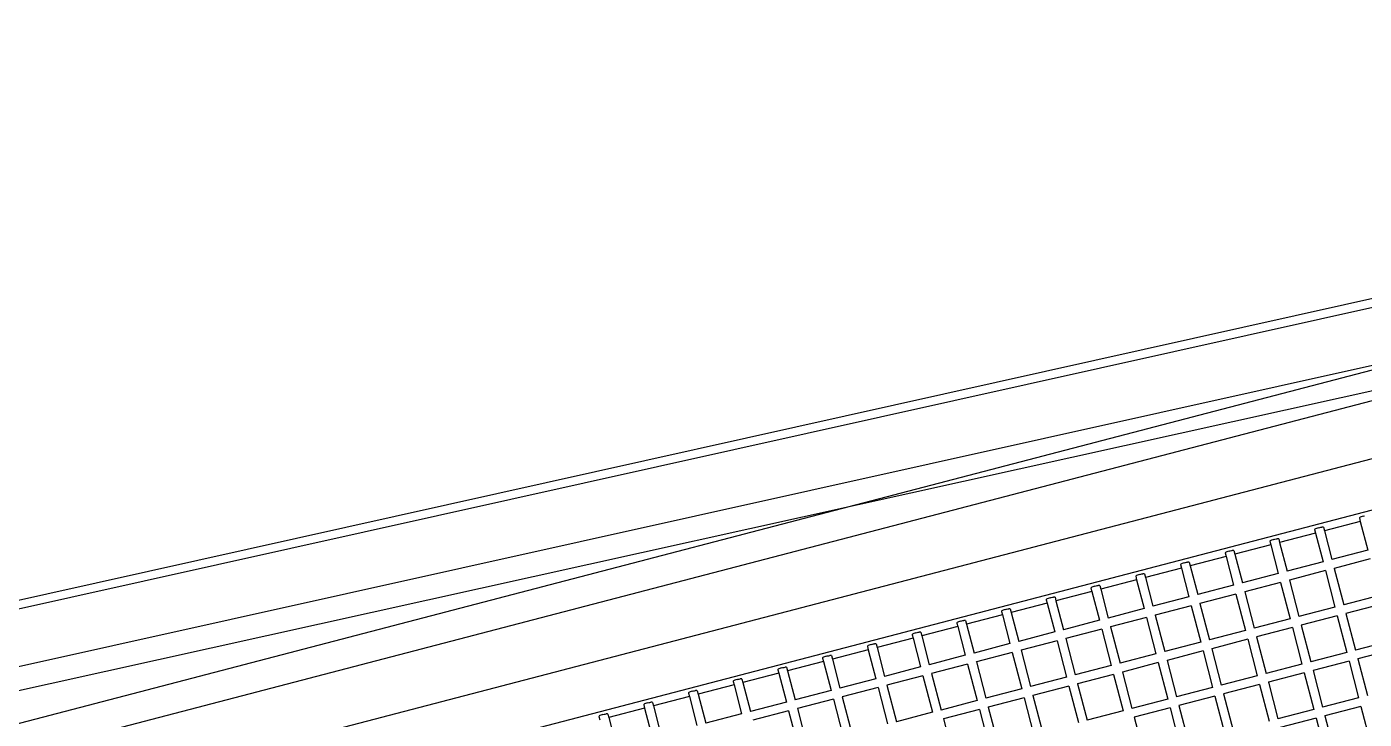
# Model space of a CAD drawing. Header units: inches. Extents: x -1841 to -80, y -100 to 1021.
# Drawn here: x -744.557 to -742.658, y 406.096 to 407.079 of the extents above; entities that cross this region are included whole.
import ezdxf

# ---------------------------------------------------------------- set-up
doc = ezdxf.new("R2010")
doc.units = ezdxf.units.IN
doc.header["$MEASUREMENT"] = 0
doc.layers.add('Edges', color=7, linetype='Continuous')
doc.layers.add('PDF_Geometry', color=7, linetype='Continuous', true_color=0x777777)

# ---------------------------------------------------------------- blocks, each defined once
blk = doc.blocks.new('infrared patio heater fr')
at = {"layer": 'Edges'}
for p, q in [((-6.501, -4.957), (-6.501, -4.129)), ((-5.687, -4.957), (-5.687, -4.129)), ((-5.487, -4.957), (-5.487, -4.129)), ((-6.501, -4.957), (-5.687, -4.957)), ((-5.687, -4.963), (-5.687, -4.957)), ((-5.487, -4.957), (-4.674, -4.957)), ((-6.7, -5.983), (-6.7, -5.155)), ((-6.501, -5.983), (-6.501, -5.155)), ((-6.501, -5.155), (-5.687, -5.155)), ((-5.687, -5.983), (-5.687, -5.155)), ((-5.487, -5.983), (-5.487, -5.155)), ((-5.487, -5.155), (-4.674, -5.155)), ((-4.674, -5.983), (-4.674, -5.155)), ((-4.474, -5.983), (-4.474, -5.155)), ((-3.66, -5.983), (-3.66, -5.155)), ((-3.461, -5.983), (-3.461, -5.155)), ((-2.647, -5.983), (-2.647, -5.155)), ((-2.447, -5.983), (-2.447, -5.155)), ((-1.634, -5.983), (-1.634, -5.155)), ((-7.514, -5.983), (-6.7, -5.983)), ((-6.7, -5.989), (-6.7, -5.983)), ((-6.501, -5.983), (-5.687, -5.983)), ((-5.687, -5.989), (-5.687, -5.983)), ((-5.487, -5.983), (-4.674, -5.983)), ((-4.674, -5.989), (-4.674, -5.983)), ((-4.474, -5.983), (-3.66, -5.983)), ((-3.66, -5.989), (-3.66, -5.983)), ((-3.461, -5.983), (-2.647, -5.983)), ((-2.647, -5.989), (-2.647, -5.983)), ((-2.447, -5.983), (-1.634, -5.983)), ((-1.634, -5.989), (-1.634, -5.983)), ((-7.514, -6.182), (-6.7, -6.182)), ((-6.7, -7.009), (-6.7, -6.182)), ((-6.501, -7.009), (-6.501, -6.182)), ((-6.501, -6.182), (-5.687, -6.182)), ((-5.687, -7.009), (-5.687, -6.182)), ((-5.487, -7.009), (-5.487, -6.182)), ((-5.487, -6.182), (-4.674, -6.182)), ((-4.674, -7.009), (-4.674, -6.182)), ((-4.474, -7.009), (-4.474, -6.182)), ((-4.474, -6.182), (-3.66, -6.182)), ((-3.66, -7.009), (-3.66, -6.182)), ((-3.461, -7.009), (-3.461, -6.182)), ((-3.461, -6.182), (-2.647, -6.182)), ((-2.647, -7.009), (-2.647, -6.182)), ((-2.447, -7.009), (-2.447, -6.182)), ((-2.447, -6.182), (-1.634, -6.182)), ((-1.634, -7.009), (-1.634, -6.182)), ((-1.434, -7.009), (-1.434, -6.182)), ((-1.434, -6.182), (-0.62, -6.182)), ((-0.62, -7.009), (-0.62, -6.182)), ((-0.421, -7.009), (-0.421, -6.182)), ((0.393, -7.009), (0.393, -6.182)), ((0.593, -7.009), (0.593, -6.182)), ((1.406, -7.009), (1.406, -6.182)), ((1.606, -7.009), (1.606, -6.182)), ((2.42, -7.009), (2.42, -6.182)), ((-7.514, -7.009), (-6.7, -7.009)), ((-6.7, -7.012), (-6.7, -7.009)), ((-6.501, -7.009), (-5.687, -7.009)), ((-5.687, -7.012), (-5.687, -7.009)), ((-5.487, -7.009), (-4.674, -7.009)), ((-4.674, -7.012), (-4.674, -7.009)), ((-4.474, -7.009), (-3.66, -7.009)), ((-3.66, -7.012), (-3.66, -7.009)), ((-3.461, -7.009), (-2.647, -7.009)), ((-2.647, -7.012), (-2.647, -7.009)), ((-2.447, -7.009), (-1.634, -7.009)), ((-1.634, -7.012), (-1.634, -7.009)), ((-1.434, -7.009), (-0.62, -7.009)), ((-0.62, -7.012), (-0.62, -7.009)), ((-0.421, -7.009), (0.393, -7.009)), ((0.393, -7.012), (0.393, -7.009)), ((0.593, -7.009), (1.406, -7.009)), ((1.406, -7.012), (1.406, -7.009)), ((1.606, -7.009), (2.42, -7.009)), ((2.42, -7.012), (2.42, -7.009)), ((-7.514, -7.208), (-6.7, -7.207)), ((-6.7, -8.035), (-6.7, -7.207)), ((-6.501, -7.208), (-5.687, -7.207)), ((-6.501, -8.035), (-6.501, -7.208)), ((-5.687, -8.035), (-5.687, -7.207)), ((-5.487, -7.208), (-4.674, -7.207)), ((-5.487, -8.035), (-5.487, -7.208)), ((-4.674, -8.035), (-4.674, -7.207)), ((-4.474, -7.208), (-3.66, -7.207)), ((-4.474, -8.035), (-4.474, -7.208)), ((-3.66, -8.035), (-3.66, -7.207)), ((-3.461, -7.208), (-2.647, -7.207)), ((-3.461, -8.035), (-3.461, -7.208)), ((-2.647, -8.035), (-2.647, -7.207)), ((-2.447, -7.208), (-1.634, -7.207)), ((-2.447, -8.035), (-2.447, -7.208)), ((-1.634, -8.035), (-1.634, -7.207)), ((-1.434, -7.208), (-0.62, -7.207)), ((-1.434, -8.035), (-1.434, -7.208)), ((-0.62, -8.035), (-0.62, -7.207)), ((-0.421, -7.208), (0.393, -7.207)), ((-0.421, -8.035), (-0.421, -7.208)), ((0.393, -8.035), (0.393, -7.207)), ((0.593, -7.208), (1.406, -7.207)), ((0.593, -8.035), (0.593, -7.208)), ((1.406, -8.035), (1.406, -7.207)), ((1.606, -7.208), (2.42, -7.207)), ((1.606, -8.035), (1.606, -7.208)), ((2.42, -8.035), (2.42, -7.207)), ((2.619, -7.208), (3.433, -7.207)), ((2.619, -8.035), (2.619, -7.208)), ((3.433, -8.035), (3.433, -7.207)), ((3.633, -8.035), (3.633, -7.208)), ((4.446, -8.035), (4.446, -7.207)), ((4.646, -8.035), (4.646, -7.208)), ((5.46, -8.035), (5.46, -7.207)), ((5.659, -8.035), (5.659, -7.208)), ((-7.514, -8.035), (-6.7, -8.035)), ((-6.7, -8.038), (-6.7, -8.035)), ((-6.501, -8.035), (-5.687, -8.035)), ((-5.687, -8.038), (-5.687, -8.035)), ((-5.487, -8.035), (-4.674, -8.035)), ((-4.674, -8.038), (-4.674, -8.035)), ((-4.474, -8.035), (-3.66, -8.035)), ((-3.66, -8.038), (-3.66, -8.035)), ((-3.461, -8.035), (-2.647, -8.035)), ((-2.647, -8.038), (-2.647, -8.035)), ((-2.447, -8.035), (-1.634, -8.035)), ((-1.634, -8.038), (-1.634, -8.035)), ((-1.434, -8.035), (-0.62, -8.035)), ((-0.62, -8.038), (-0.62, -8.035)), ((-0.421, -8.035), (0.393, -8.035)), ((0.393, -8.038), (0.393, -8.035)), ((0.593, -8.035), (1.406, -8.035)), ((1.406, -8.038), (1.406, -8.035)), ((1.606, -8.035), (2.42, -8.035)), ((2.42, -8.038), (2.42, -8.035)), ((2.619, -8.035), (3.433, -8.035)), ((3.433, -8.038), (3.433, -8.035)), ((3.633, -8.035), (4.446, -8.035)), ((4.446, -8.038), (4.446, -8.035)), ((4.646, -8.035), (5.46, -8.035)), ((5.46, -8.038), (5.46, -8.035)), ((5.659, -8.035), (6.473, -8.035)), ((-7.514, -8.234), (-6.7, -8.233)), ((-7.514, -8.886), (-7.514, -8.234)), ((-6.7, -8.886), (-6.7, -8.233)), ((-6.501, -8.234), (-5.687, -8.233)), ((-6.501, -8.886), (-6.501, -8.234)), ((-5.687, -8.886), (-5.687, -8.233)), ((-5.487, -8.234), (-4.674, -8.233)), ((-5.487, -8.886), (-5.487, -8.234)), ((-4.674, -8.886), (-4.674, -8.233)), ((-4.474, -8.234), (-3.66, -8.233)), ((-4.474, -8.886), (-4.474, -8.234)), ((-3.66, -8.886), (-3.66, -8.233)), ((-3.461, -8.234), (-2.647, -8.233)), ((-3.461, -8.886), (-3.461, -8.234)), ((-2.647, -8.886), (-2.647, -8.233)), ((-2.447, -8.234), (-1.634, -8.233)), ((-2.447, -8.886), (-2.447, -8.234)), ((-1.634, -8.886), (-1.634, -8.233)), ((-1.434, -8.234), (-0.62, -8.233)), ((-1.434, -8.886), (-1.434, -8.234)), ((-0.62, -8.886), (-0.62, -8.233)), ((-0.421, -8.234), (0.393, -8.233)), ((-0.421, -8.886), (-0.421, -8.234)), ((0.393, -8.886), (0.393, -8.233)), ((0.593, -8.234), (1.406, -8.233)), ((0.593, -8.886), (0.593, -8.234)), ((1.406, -8.886), (1.406, -8.233)), ((1.606, -8.234), (2.42, -8.233)), ((1.606, -8.886), (1.606, -8.234)), ((2.42, -8.886), (2.42, -8.233)), ((2.619, -8.234), (3.433, -8.233)), ((2.619, -8.886), (2.619, -8.234)), ((3.433, -8.886), (3.433, -8.233)), ((3.633, -8.234), (4.446, -8.233)), ((3.633, -8.886), (3.633, -8.234)), ((4.446, -8.886), (4.446, -8.233)), ((4.646, -8.234), (5.46, -8.233)), ((4.646, -8.886), (4.646, -8.234)), ((5.46, -8.886), (5.46, -8.233)), ((5.659, -8.234), (6.473, -8.233)), ((5.659, -8.886), (5.659, -8.234)), ((6.473, -8.886), (6.473, -8.233)), ((6.673, -8.234), (7.486, -8.233)), ((6.673, -8.886), (6.673, -8.234)), ((7.486, -8.886), (7.486, -8.233)), ((7.686, -8.886), (7.686, -8.234)), ((8.5, -8.886), (8.5, -8.233)), ((8.699, -8.886), (8.699, -8.234)), ((9.513, -8.886), (9.513, -8.233)), ((-38, -9.061), (38, -9.061)), ((-38, -9.061), (38, -9.061)), ((-7.607, -8.984), (-7.633, -8.984)), ((-7.607, -8.984), (-7.581, -8.983)), ((-7.581, -8.983), (-7.558, -8.981)), ((-7.558, -8.981), (-7.538, -8.978)), ((-7.538, -8.978), (-7.524, -8.974)), ((-7.524, -8.974), (-7.516, -8.97)), ((-7.516, -8.97), (-7.514, -8.965)), ((-7.514, -8.886), (-6.7, -8.886)), ((-7.514, -8.965), (-7.514, -8.886)), ((-7.514, -8.886), (-6.7, -8.886)), ((-6.7, -8.968), (-6.7, -8.886)), ((-6.7, -8.968), (-6.695, -8.972)), ((-6.695, -8.972), (-6.683, -8.976)), ((-6.683, -8.976), (-6.666, -8.98)), ((-6.644, -8.982), (-6.666, -8.98)), ((-6.62, -8.984), (-6.644, -8.982)), ((-6.594, -8.984), (-6.62, -8.984)), ((-6.594, -8.984), (-6.568, -8.983)), ((-6.568, -8.983), (-6.545, -8.981)), ((-6.545, -8.981), (-6.525, -8.978)), ((-6.525, -8.978), (-6.511, -8.974)), ((-6.511, -8.974), (-6.502, -8.97)), ((-6.502, -8.97), (-6.501, -8.965)), ((-6.501, -8.886), (-5.687, -8.886)), ((-6.501, -8.965), (-6.501, -8.886)), ((-6.501, -8.886), (-5.687, -8.886)), ((-5.687, -8.968), (-5.687, -8.886)), ((-5.687, -8.968), (-5.682, -8.972)), ((-5.682, -8.972), (-5.67, -8.976)), ((-5.67, -8.976), (-5.653, -8.98)), ((-5.631, -8.982), (-5.653, -8.98)), ((-5.606, -8.984), (-5.631, -8.982)), ((-5.58, -8.984), (-5.606, -8.984)), ((-5.58, -8.984), (-5.555, -8.983)), ((-5.555, -8.983), (-5.531, -8.981)), ((-5.531, -8.981), (-5.512, -8.978)), ((-5.512, -8.978), (-5.497, -8.974)), ((-5.497, -8.974), (-5.489, -8.97)), ((-5.489, -8.97), (-5.487, -8.965)), ((-5.487, -8.886), (-4.674, -8.886)), ((-5.487, -8.965), (-5.487, -8.886)), ((-5.487, -8.886), (-4.674, -8.886)), ((-4.674, -8.968), (-4.674, -8.886)), ((-4.674, -8.968), (-4.668, -8.972)), ((-4.668, -8.972), (-4.657, -8.976)), ((-4.657, -8.976), (-4.639, -8.98)), ((-4.618, -8.982), (-4.639, -8.98)), ((-4.593, -8.984), (-4.618, -8.982)), ((-4.567, -8.984), (-4.593, -8.984)), ((-4.567, -8.984), (-4.541, -8.983)), ((-4.541, -8.983), (-4.518, -8.981)), ((-4.518, -8.981), (-4.498, -8.978)), ((-4.498, -8.978), (-4.484, -8.974)), ((-4.484, -8.974), (-4.476, -8.97)), ((-4.476, -8.97), (-4.474, -8.965)), ((-4.474, -8.886), (-3.66, -8.886)), ((-4.474, -8.965), (-4.474, -8.886)), ((-4.474, -8.886), (-3.66, -8.886)), ((-3.66, -8.968), (-3.66, -8.886)), ((-3.66, -8.968), (-3.655, -8.972)), ((-3.655, -8.972), (-3.643, -8.976)), ((-3.643, -8.976), (-3.626, -8.98)), ((-3.604, -8.982), (-3.626, -8.98)), ((-3.58, -8.984), (-3.604, -8.982)), ((-3.554, -8.984), (-3.58, -8.984)), ((-3.554, -8.984), (-3.528, -8.983)), ((-3.528, -8.983), (-3.505, -8.981)), ((-3.505, -8.981), (-3.485, -8.978)), ((-3.485, -8.978), (-3.471, -8.974)), ((-3.471, -8.974), (-3.462, -8.97)), ((-3.462, -8.97), (-3.461, -8.965)), ((-3.461, -8.886), (-2.647, -8.886)), ((-3.461, -8.965), (-3.461, -8.886)), ((-3.461, -8.886), (-2.647, -8.886)), ((-2.647, -8.968), (-2.647, -8.886)), ((-2.647, -8.968), (-2.642, -8.972)), ((-2.642, -8.972), (-2.63, -8.976)), ((-2.63, -8.976), (-2.613, -8.98)), ((-2.591, -8.982), (-2.613, -8.98)), ((-2.566, -8.984), (-2.591, -8.982)), ((-2.54, -8.984), (-2.566, -8.984)), ((-2.54, -8.984), (-2.515, -8.983)), ((-2.515, -8.983), (-2.491, -8.981)), ((-2.491, -8.981), (-2.472, -8.978)), ((-2.472, -8.978), (-2.457, -8.974)), ((-2.457, -8.974), (-2.449, -8.97)), ((-2.449, -8.97), (-2.447, -8.965)), ((-2.447, -8.886), (-1.634, -8.886)), ((-2.447, -8.965), (-2.447, -8.886)), ((-2.447, -8.886), (-1.634, -8.886)), ((-1.634, -8.968), (-1.634, -8.886)), ((-1.634, -8.968), (-1.628, -8.972)), ((-1.628, -8.972), (-1.617, -8.976)), ((-1.617, -8.976), (-1.599, -8.98)), ((-1.578, -8.982), (-1.599, -8.98)), ((-1.553, -8.984), (-1.578, -8.982)), ((-1.527, -8.984), (-1.553, -8.984)), ((-1.527, -8.984), (-1.501, -8.983)), ((-1.501, -8.983), (-1.478, -8.981)), ((-1.478, -8.981), (-1.458, -8.978)), ((-1.458, -8.978), (-1.444, -8.974)), ((-1.444, -8.974), (-1.436, -8.97)), ((-1.436, -8.97), (-1.434, -8.965)), ((-1.434, -8.886), (-0.62, -8.886)), ((-1.434, -8.965), (-1.434, -8.886)), ((-1.434, -8.886), (-0.62, -8.886)), ((-0.62, -8.968), (-0.62, -8.886)), ((-0.62, -8.968), (-0.615, -8.972)), ((-0.615, -8.972), (-0.603, -8.976)), ((-0.603, -8.976), (-0.586, -8.98)), ((-0.564, -8.982), (-0.586, -8.98)), ((-0.54, -8.984), (-0.564, -8.982)), ((-0.514, -8.984), (-0.54, -8.984)), ((-0.514, -8.984), (-0.488, -8.983)), ((-0.488, -8.983), (-0.465, -8.981)), ((-0.465, -8.981), (-0.445, -8.978)), ((-0.445, -8.978), (-0.431, -8.974)), ((-0.431, -8.974), (-0.422, -8.97)), ((-0.422, -8.97), (-0.421, -8.965)), ((-0.421, -8.886), (0.393, -8.886)), ((-0.421, -8.965), (-0.421, -8.886)), ((-0.421, -8.886), (0.393, -8.886)), ((0.393, -8.968), (0.393, -8.886)), ((0.393, -8.968), (0.398, -8.972)), ((0.398, -8.972), (0.41, -8.976)), ((0.41, -8.976), (0.427, -8.98)), ((0.449, -8.982), (0.427, -8.98)), ((0.474, -8.984), (0.449, -8.982)), ((0.5, -8.984), (0.474, -8.984)), ((0.5, -8.984), (0.525, -8.983)), ((0.525, -8.983), (0.549, -8.981)), ((0.549, -8.981), (0.568, -8.978)), ((0.568, -8.978), (0.583, -8.974)), ((0.583, -8.974), (0.591, -8.97)), ((0.591, -8.97), (0.593, -8.965)), ((0.593, -8.886), (1.406, -8.886)), ((0.593, -8.965), (0.593, -8.886)), ((0.593, -8.886), (1.406, -8.886)), ((1.406, -8.968), (1.406, -8.886)), ((1.406, -8.968), (1.412, -8.972)), ((1.412, -8.972), (1.423, -8.976)), ((1.423, -8.976), (1.441, -8.98)), ((1.462, -8.982), (1.441, -8.98)), ((1.487, -8.984), (1.462, -8.982)), ((1.513, -8.984), (1.487, -8.984)), ((1.513, -8.984), (1.539, -8.983)), ((1.539, -8.983), (1.562, -8.981)), ((1.562, -8.981), (1.582, -8.978)), ((1.582, -8.978), (1.596, -8.974)), ((1.596, -8.974), (1.604, -8.97)), ((1.604, -8.97), (1.606, -8.965)), ((1.606, -8.886), (2.42, -8.886)), ((1.606, -8.965), (1.606, -8.886)), ((1.606, -8.886), (2.42, -8.886)), ((2.42, -8.968), (2.42, -8.886)), ((2.42, -8.968), (2.425, -8.972)), ((2.425, -8.972), (2.437, -8.976)), ((2.437, -8.976), (2.454, -8.98)), ((2.476, -8.982), (2.454, -8.98)), ((2.5, -8.984), (2.476, -8.982)), ((2.526, -8.984), (2.5, -8.984)), ((2.526, -8.984), (2.552, -8.983)), ((2.552, -8.983), (2.575, -8.981)), ((2.575, -8.981), (2.595, -8.978)), ((2.595, -8.978), (2.609, -8.974)), ((2.609, -8.974), (2.618, -8.97)), ((2.618, -8.97), (2.619, -8.965)), ((2.619, -8.886), (3.433, -8.886)), ((2.619, -8.965), (2.619, -8.886)), ((2.619, -8.886), (3.433, -8.886)), ((3.433, -8.968), (3.433, -8.886)), ((3.433, -8.968), (3.438, -8.972)), ((3.438, -8.972), (3.45, -8.976)), ((3.45, -8.976), (3.467, -8.98)), ((3.489, -8.982), (3.467, -8.98)), ((3.514, -8.984), (3.489, -8.982)), ((3.54, -8.984), (3.514, -8.984)), ((3.54, -8.984), (3.565, -8.983)), ((3.565, -8.983), (3.589, -8.981)), ((3.589, -8.981), (3.608, -8.978)), ((3.608, -8.978), (3.623, -8.974)), ((3.623, -8.974), (3.631, -8.97)), ((3.631, -8.97), (3.633, -8.965)), ((3.633, -8.886), (4.446, -8.886)), ((3.633, -8.965), (3.633, -8.886)), ((3.633, -8.886), (4.446, -8.886)), ((4.446, -8.968), (4.446, -8.886)), ((4.446, -8.968), (4.452, -8.972)), ((4.452, -8.972), (4.463, -8.976)), ((4.463, -8.976), (4.481, -8.98)), ((4.502, -8.982), (4.481, -8.98)), ((4.527, -8.984), (4.502, -8.982)), ((4.553, -8.984), (4.527, -8.984)), ((4.553, -8.984), (4.579, -8.983)), ((4.579, -8.983), (4.602, -8.981)), ((4.602, -8.981), (4.622, -8.978)), ((4.622, -8.978), (4.636, -8.974)), ((4.636, -8.974), (4.644, -8.97)), ((4.644, -8.97), (4.646, -8.965)), ((4.646, -8.886), (5.46, -8.886)), ((4.646, -8.965), (4.646, -8.886)), ((4.646, -8.886), (5.46, -8.886)), ((5.46, -8.968), (5.46, -8.886)), ((5.46, -8.968), (5.465, -8.972)), ((5.465, -8.972), (5.477, -8.976)), ((5.477, -8.976), (5.494, -8.98)), ((5.516, -8.982), (5.494, -8.98)), ((5.54, -8.984), (5.516, -8.982)), ((5.566, -8.984), (5.54, -8.984)), ((5.566, -8.984), (5.592, -8.983)), ((5.592, -8.983), (5.615, -8.981)), ((5.615, -8.981), (5.635, -8.978)), ((5.635, -8.978), (5.649, -8.974)), ((5.649, -8.974), (5.658, -8.97)), ((5.658, -8.97), (5.659, -8.965)), ((5.659, -8.886), (6.473, -8.886)), ((5.659, -8.965), (5.659, -8.886)), ((5.659, -8.886), (6.473, -8.886)), ((6.473, -8.968), (6.473, -8.886)), ((6.473, -8.968), (6.478, -8.972)), ((6.478, -8.972), (6.49, -8.976)), ((6.49, -8.976), (6.507, -8.98)), ((6.529, -8.982), (6.507, -8.98)), ((6.554, -8.984), (6.529, -8.982)), ((6.58, -8.984), (6.554, -8.984)), ((6.58, -8.984), (6.605, -8.983)), ((6.605, -8.983), (6.629, -8.981)), ((6.629, -8.981), (6.648, -8.978)), ((6.648, -8.978), (6.663, -8.974)), ((6.663, -8.974), (6.671, -8.97)), ((6.671, -8.97), (6.673, -8.965)), ((6.673, -8.886), (7.486, -8.886)), ((6.673, -8.965), (6.673, -8.886)), ((6.673, -8.886), (7.486, -8.886)), ((7.486, -8.968), (7.486, -8.886)), ((7.486, -8.968), (7.492, -8.972)), ((7.492, -8.972), (7.503, -8.976)), ((7.503, -8.976), (7.521, -8.98)), ((7.542, -8.982), (7.521, -8.98)), ((7.567, -8.984), (7.542, -8.982)), ((7.593, -8.984), (7.567, -8.984)), ((7.593, -8.984), (7.619, -8.983)), ((7.619, -8.983), (7.642, -8.981)), ((7.642, -8.981), (7.662, -8.978)), ((7.662, -8.978), (7.676, -8.974)), ((7.676, -8.974), (7.684, -8.97)), ((7.684, -8.97), (7.686, -8.965)), ((7.686, -8.886), (8.5, -8.886)), ((7.686, -8.965), (7.686, -8.886)), ((7.686, -8.886), (8.5, -8.886)), ((8.5, -8.968), (8.5, -8.886)), ((8.5, -8.968), (8.505, -8.972)), ((8.505, -8.972), (8.517, -8.976)), ((8.517, -8.976), (8.534, -8.98)), ((8.556, -8.982), (8.534, -8.98)), ((8.58, -8.984), (8.556, -8.982)), ((8.606, -8.984), (8.58, -8.984)), ((8.606, -8.984), (8.632, -8.983)), ((8.632, -8.983), (8.655, -8.981)), ((8.655, -8.981), (8.675, -8.978)), ((8.675, -8.978), (8.689, -8.974)), ((8.689, -8.974), (8.698, -8.97)), ((8.698, -8.97), (8.699, -8.965)), ((8.699, -8.886), (9.513, -8.886)), ((8.699, -8.965), (8.699, -8.886)), ((8.699, -8.886), (9.513, -8.886)), ((9.513, -8.968), (9.513, -8.886)), ((9.513, -8.968), (9.518, -8.972)), ((9.518, -8.972), (9.53, -8.976)), ((9.53, -8.976), (9.547, -8.98)), ((9.569, -8.982), (9.547, -8.98)), ((9.594, -8.984), (9.569, -8.982)), ((9.62, -8.984), (9.594, -8.984)), ((9.62, -8.984), (9.645, -8.983)), ((9.645, -8.983), (9.669, -8.981)), ((9.669, -8.981), (9.688, -8.978)), ((9.688, -8.978), (9.703, -8.974)), ((9.703, -8.974), (9.711, -8.97)), ((9.711, -8.97), (9.713, -8.965)), ((9.713, -8.965), (9.713, -8.886)), ((-40, -10.152), (40, -10.152)), ((-40, -11.382), (40, -11.382)), ((-50, -12.027), (50, -12.027))]:
    blk.add_line(p, q, dxfattribs=at)

msp = doc.modelspace()

# ---------------------------------------------------------------- linework, layer by layer
at = {"layer": 'PDF_Geometry', "color": 7, "lineweight": 25}
for points in [[(-679.5293, 420.6028), (-698.308, 416.3838), (-698.308, 416.4665), (-775.9872, 399.1769), (-698.308, 416.3838), (-698.308, 416.4665), (-775.9872, 399.1769), (-775.9872, 399.2596), (-698.308, 416.5492), (-679.5293, 420.6855), (-698.308, 416.4665), (-679.5293, 420.6855)], [(-700.2934, 416.1356), (-775.9872, 399.2596), (-776.8972, 403.065), (-701.1206, 419.8582)]]:
    msp.add_lwpolyline(points, dxfattribs=at)

# ---------------------------------------------------------------- block references
at = {"color": 7, "lineweight": 25, "xscale": 0.06475844456677302, "yscale": 0.06475844456677302, "zscale": 0.06475844456677302, "rotation": 194.6356781091594}
msp.add_blockref('infrared patio heater fr', (-742.989, 405.6969), dxfattribs=at)

doc.saveas('drawing.dxf')
